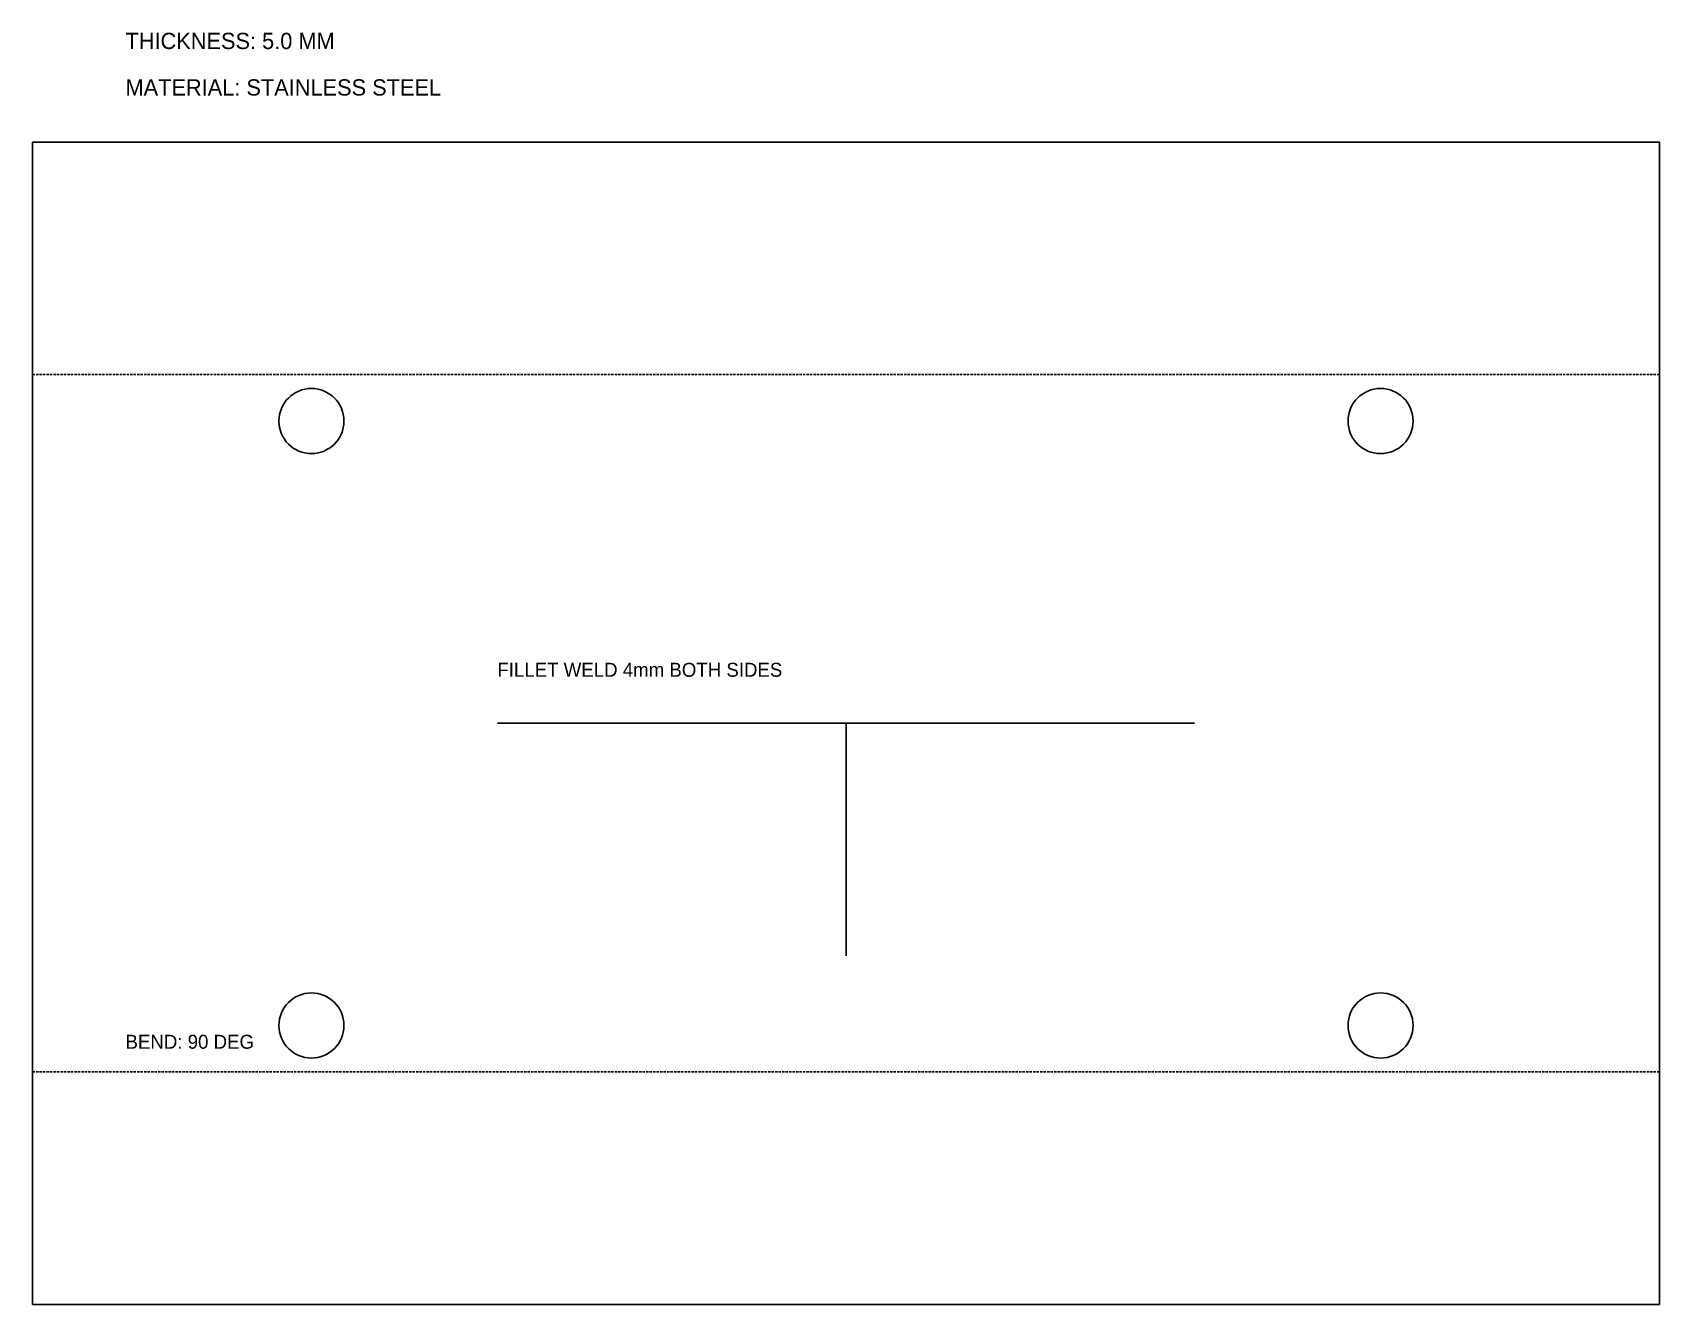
# Model space of a CAD drawing. Header units: metres. Extents: x 0 to 350, y 0 to 274.
import ezdxf

# ---------------------------------------------------------------- set-up
doc = ezdxf.new("R2010")
doc.units = ezdxf.units.M
doc.linetypes.add('DASHED', pattern=[0.75, 0.5, -0.25])
for name, color, linetype in [('ANNOTATIONS', 3, 'Continuous'), ('BEND', 2, 'DASHED'), ('CUT', 7, 'Continuous'), ('HOLES', 1, 'Continuous'), ('WELD_SEAM', 5, 'Continuous')]:
    doc.layers.add(name, color=color, linetype=linetype)

msp = doc.modelspace()

# ---------------------------------------------------------------- linework, layer by layer
at = {"layer": 'BEND', "linetype": 'DASHED'}
for p, q in [((0, 200), (350, 200)), ((0, 50), (350, 50))]:
    msp.add_line(p, q, dxfattribs=at)
at = {"layer": 'CUT'}
msp.add_lwpolyline([(0, 0), (350, 0), (350, 250), (0, 250)], close=True, dxfattribs=at)
at = {"layer": 'HOLES'}
for centre in [(60, 190), (290, 190), (60, 60), (290, 60)]:
    msp.add_circle(centre, 7, dxfattribs=at)
at = {"layer": 'WELD_SEAM'}
for p, q in [((100, 125), (250, 125)), ((175, 75), (175, 125))]:
    msp.add_line(p, q, dxfattribs=at)

# ---------------------------------------------------------------- texts
at = {"layer": 'ANNOTATIONS'}
for s, height, p in [('THICKNESS: 5.0 MM', 3.5, (20, 270)), ('MATERIAL: STAINLESS STEEL', 3.5, (20, 260)), ('FILLET WELD 4mm BOTH SIDES', 3, (100, 135)), ('BEND: 90 DEG', 3, (20, 55))]:
    msp.add_text(s, height=height, dxfattribs=at).set_placement(p)

doc.saveas('drawing.dxf')
